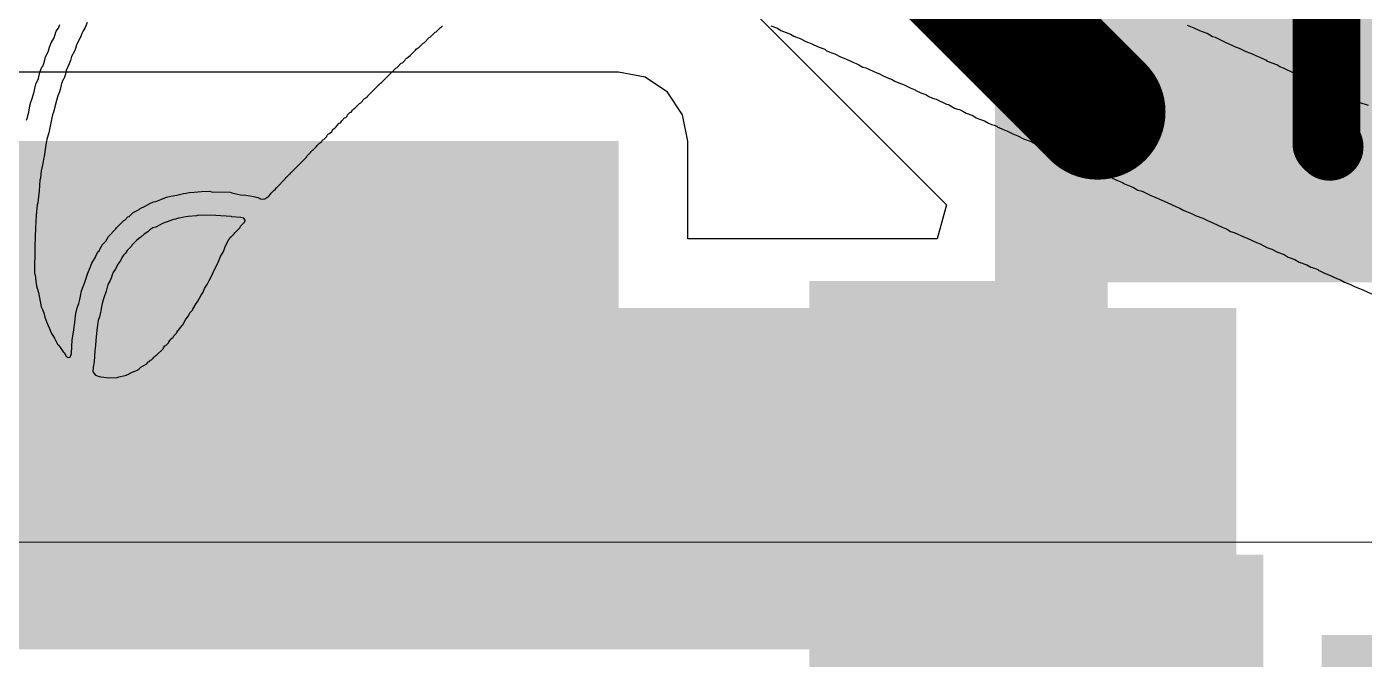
# Model space of a CAD drawing. Header units: millimetres. Extents: x 0 to 172, y 0 to 138.
# Drawn here: x 73.2 to 78.21, y 75.22 to 77.59 of the extents above; entities that cross this region are included whole.
import ezdxf

# ---------------------------------------------------------------- set-up
doc = ezdxf.new("R2010")
doc.units = ezdxf.units.MM
for name, color, linetype in [('BottomLayer', 5, 'Continuous'), ('BottomPaste', 16, 'Continuous'), ('BottomSolder', 6, 'Continuous'), ('TopOverlay', 2, 'Continuous')]:
    doc.layers.add(name, color=color, linetype=linetype)

# ---------------------------------------------------------------- blocks, each defined once
blk = doc.blocks.new('17_FC2QFN__3_5_3_75__B_10')
at = {"layer": 'BottomLayer'}
for points in [[(-0.1778, 2.4032), (0.1778, 2.4032), (0.1778, 0.4032), (-0.1778, 0.4032)], [(-2.0986, 1.6552), (-0.6, 1.6552), (-0.6, 1.4012), (-2.0986, 1.4012)], [(2.0986, 1.4012), (0.6, 1.4012), (0.6, 1.6552), (2.0986, 1.6552)], [(-2.0986, 1.0052), (-0.6, 1.0052), (-0.6, 0.7512), (-2.0986, 0.7512)], [(2.0986, 0.7512), (0.6, 0.7512), (0.6, 1.0052), (2.0986, 1.0052)], [(-2.0986, 0.3552), (-0.6, 0.3552), (-0.6, 0.1012), (-2.0986, 0.1012)], [(2.0986, 0.1012), (0.6, 0.1012), (0.6, 0.3552), (2.0986, 0.3552)], [(-2.0986, -0.1194), (-1.1842, -0.1194), (-1.1842, -0.4242), (-2.0986, -0.4242)], [(2.0986, -0.4242), (1.1842, -0.4242), (1.1842, -0.1194), (2.0986, -0.1194)], [(-2.0986, -0.6194), (-1.1842, -0.6194), (-1.1842, -0.9242), (-2.0986, -0.9242)], [(2.0986, -0.9242), (1.1842, -0.9242), (1.1842, -0.6194), (2.0986, -0.6194)], [(-1.4024, -1.9346), (-1.4024, -1.1218), (-1.0976, -1.1218), (-1.0976, -1.9346)], [(-0.9024, -1.9346), (-0.9024, -1.1218), (-0.5976, -1.1218), (-0.5976, -1.9346)], [(-0.4024, -1.9346), (-0.4024, -1.1218), (-0.0976, -1.1218), (-0.0976, -1.9346)], [(0.0976, -1.9346), (0.0976, -1.1218), (0.4024, -1.1218), (0.4024, -1.9346)], [(0.5976, -1.9346), (0.5976, -1.1218), (0.9024, -1.1218), (0.9024, -1.9346)], [(1.0976, -1.9346), (1.0976, -1.1218), (1.4024, -1.1218), (1.4024, -1.9346)]]:
    blk.add_hatch(color=5, dxfattribs=at).paths.add_polyline_path(points)
at = {"layer": 'BottomPaste'}
for points in [[(-0.1778, 2.4032), (0.1778, 2.4032), (0.1778, 0.4032), (-0.1778, 0.4032)], [(-2.0986, 1.6552), (-0.6, 1.6552), (-0.6, 1.4012), (-2.0986, 1.4012)], [(2.0986, 1.4012), (0.6, 1.4012), (0.6, 1.6552), (2.0986, 1.6552)], [(-2.0986, 1.0052), (-0.6, 1.0052), (-0.6, 0.7512), (-2.0986, 0.7512)], [(2.0986, 0.7512), (0.6, 0.7512), (0.6, 1.0052), (2.0986, 1.0052)], [(-2.0986, 0.3552), (-0.6, 0.3552), (-0.6, 0.1012), (-2.0986, 0.1012)], [(2.0986, 0.1012), (0.6, 0.1012), (0.6, 0.3552), (2.0986, 0.3552)], [(-2.0986, -0.1194), (-1.1842, -0.1194), (-1.1842, -0.4242), (-2.0986, -0.4242)], [(2.0986, -0.4242), (1.1842, -0.4242), (1.1842, -0.1194), (2.0986, -0.1194)], [(-2.0986, -0.6194), (-1.1842, -0.6194), (-1.1842, -0.9242), (-2.0986, -0.9242)], [(2.0986, -0.9242), (1.1842, -0.9242), (1.1842, -0.6194), (2.0986, -0.6194)], [(-1.4024, -1.9346), (-1.4024, -1.1218), (-1.0976, -1.1218), (-1.0976, -1.9346)], [(-0.9024, -1.9346), (-0.9024, -1.1218), (-0.5976, -1.1218), (-0.5976, -1.9346)], [(-0.4024, -1.9346), (-0.4024, -1.1218), (-0.0976, -1.1218), (-0.0976, -1.9346)], [(0.0976, -1.9346), (0.0976, -1.1218), (0.4024, -1.1218), (0.4024, -1.9346)], [(0.5976, -1.9346), (0.5976, -1.1218), (0.9024, -1.1218), (0.9024, -1.9346)], [(1.0976, -1.9346), (1.0976, -1.1218), (1.4024, -1.1218), (1.4024, -1.9346)]]:
    blk.add_hatch(color=16, dxfattribs=at).paths.add_polyline_path(points)
at = {"layer": 'BottomSolder'}
for points in [[(-0.2794, 2.5048), (0.2794, 2.5048), (0.2794, 0.3016), (-0.2794, 0.3016)], [(-2.2002, 1.7568), (-0.4984, 1.7568), (-0.4984, 1.2996), (-2.2002, 1.2996)], [(2.2002, 1.2996), (0.4984, 1.2996), (0.4984, 1.7568), (2.2002, 1.7568)], [(-2.2002, 1.1068), (-0.4984, 1.1068), (-0.4984, 0.6496), (-2.2002, 0.6496)], [(2.2002, 0.6496), (0.4984, 0.6496), (0.4984, 1.1068), (2.2002, 1.1068)], [(-2.2002, 0.4568), (-0.4984, 0.4568), (-0.4984, -0.0004), (-2.2002, -0.0004)], [(2.2002, -0.0004), (0.4984, -0.0004), (0.4984, 0.4568), (2.2002, 0.4568)], [(-2.2002, -0.0178), (-1.0826, -0.0178), (-1.0826, -0.5258), (-2.2002, -0.5258)], [(2.2002, -0.5258), (1.0826, -0.5258), (1.0826, -0.0178), (2.2002, -0.0178)], [(-2.2002, -0.5178), (-1.0826, -0.5178), (-1.0826, -1.0258), (-2.2002, -1.0258)], [(2.2002, -1.0258), (1.0826, -1.0258), (1.0826, -0.5178), (2.2002, -0.5178)], [(-1.504, -2.0362), (-1.504, -1.0202), (-0.996, -1.0202), (-0.996, -2.0362)], [(-1.004, -2.0362), (-1.004, -1.0202), (-0.496, -1.0202), (-0.496, -2.0362)], [(-0.504, -2.0362), (-0.504, -1.0202), (0.004, -1.0202), (0.004, -2.0362)], [(-0.004, -2.0362), (-0.004, -1.0202), (0.504, -1.0202), (0.504, -2.0362)], [(0.496, -2.0362), (0.496, -1.0202), (1.004, -1.0202), (1.004, -2.0362)], [(0.996, -2.0362), (0.996, -1.0202), (1.504, -1.0202), (1.504, -2.0362)]]:
    blk.add_hatch(color=6, dxfattribs=at).paths.add_polyline_path(points)
blk = doc.blocks.new('C___0603_B_306')
at = {"layer": 'BottomLayer'}
for points in [[(-1.143, -0.4445), (-1.143, 0.4445), (-0.381, 0.4445), (-0.381, -0.4445)], [(0.381, -0.4445), (0.381, 0.4445), (1.143, 0.4445), (1.143, -0.4445)]]:
    blk.add_hatch(color=5, dxfattribs=at).paths.add_polyline_path(points)
at = {"layer": 'BottomPaste'}
for points in [[(-1.143, -0.4445), (-1.143, 0.4445), (-0.381, 0.4445), (-0.381, -0.4445)], [(0.381, -0.4445), (0.381, 0.4445), (1.143, 0.4445), (1.143, -0.4445)]]:
    blk.add_hatch(color=16, dxfattribs=at).paths.add_polyline_path(points)
at = {"layer": 'BottomSolder'}
for points in [[(-1.203, -0.5045), (-1.203, 0.5045), (-0.321, 0.5045), (-0.321, -0.5045)], [(0.321, -0.5045), (0.321, 0.5045), (1.203, 0.5045), (1.203, -0.5045)]]:
    blk.add_hatch(color=6, dxfattribs=at).paths.add_polyline_path(points)
blk = doc.blocks.new('C___0603_B_335')
at = {"layer": 'BottomLayer'}
for points in [[(-1.143, -0.4445), (-1.143, 0.4445), (-0.381, 0.4445), (-0.381, -0.4445)], [(0.381, -0.4445), (0.381, 0.4445), (1.143, 0.4445), (1.143, -0.4445)]]:
    blk.add_hatch(color=5, dxfattribs=at).paths.add_polyline_path(points)
at = {"layer": 'BottomPaste'}
for points in [[(-1.143, -0.4445), (-1.143, 0.4445), (-0.381, 0.4445), (-0.381, -0.4445)], [(0.381, -0.4445), (0.381, 0.4445), (1.143, 0.4445), (1.143, -0.4445)]]:
    blk.add_hatch(color=16, dxfattribs=at).paths.add_polyline_path(points)
at = {"layer": 'BottomSolder'}
for points in [[(-1.203, -0.5045), (-1.203, 0.5045), (-0.321, 0.5045), (-0.321, -0.5045)], [(0.321, -0.5045), (0.321, 0.5045), (1.203, 0.5045), (1.203, -0.5045)]]:
    blk.add_hatch(color=6, dxfattribs=at).paths.add_polyline_path(points)

msp = doc.modelspace()

# ---------------------------------------------------------------- hatches: boundary and pattern name
at = {"layer": 'BottomLayer'}
for points in [[(76.9312, 76.7376), (77.736, 76.7376), (77.736, 77.5504), (76.9312, 77.5504)], [(68.4276, 75.5142), (75.4183, 75.5142), (75.4183, 77.1652), (68.4276, 77.1652)], [(68.4276, 75.2606), (77.7336, 75.2606), (77.7336, 76.54), (68.4276, 76.54)]]:
    msp.add_hatch(color=5, dxfattribs=at).paths.add_polyline_path(points)

# ---------------------------------------------------------------- linework, layer by layer
for p, q in [((75.0564, 78.5172), (76.6477, 76.926)), ((75.4183, 77.4242), (68.4276, 77.4242)), ((75.5174, 77.4045), (75.4183, 77.4242)), ((75.6014, 77.3483), (75.5174, 77.4045)), ((75.6576, 77.2643), (75.6014, 77.3483)), ((75.6773, 77.1652), (75.6576, 77.2643)), ((75.6773, 76.799), (75.6773, 77.1652)), ((76.6477, 76.926), (76.6129, 76.799)), ((76.6129, 76.799), (75.6773, 76.799))]:
    msp.add_line(p, q, dxfattribs=at)
for points, const_width in [([(75.5142, 78.9751), (77.2144, 77.2748)], 0.508), ([(78.0714, 77.1562), (78.0714, 77.7214)], 0.254), ([(78.0714, 77.1562), (78.0836, 77.144)], 0.254)]:
    msp.add_lwpolyline(points, dxfattribs=dict(at, const_width=const_width))
for points, const_width in [([(77.0874, 77.2748, 1), (77.3414, 77.2748, 1)], 0.254), ([(78.0079, 77.1562, 1), (78.1349, 77.1562, 1)], 0.127), ([(78.0079, 77.1562, 1), (78.1349, 77.1562, 1)], 0.127), ([(78.0201, 77.144, 1), (78.1471, 77.144, 1)], 0.127)]:
    msp.add_lwpolyline(points, format="xyb", close=True, dxfattribs=dict(at, const_width=const_width))
at = {"layer": 'TopOverlay'}
for p, q in [((73.426, 77.61), (73.419, 77.591)), ((73.3017, 77.5499), (73.3047, 77.5609)), ((73.3047, 77.5609), (73.3107, 77.577)), ((73.3107, 77.577), (73.3187, 77.589)), ((73.3187, 77.589), (73.3237, 77.602)), ((73.4059, 77.5679), (73.4009, 77.5549)), ((73.4109, 77.579), (73.4059, 77.5679)), ((73.419, 77.591), (73.4109, 77.579)), ((74.7122, 77.5549), (74.7303, 77.5729)), ((74.7303, 77.5729), (74.7343, 77.575)), ((74.7343, 77.575), (74.7503, 77.591)), ((74.7503, 77.591), (74.7543, 77.593)), ((74.7543, 77.593), (74.7583, 77.597)), ((75.9894, 77.597), (76.0145, 77.588)), ((76.0145, 77.588), (76.0265, 77.58)), ((76.0265, 77.58), (76.0466, 77.5719)), ((76.0466, 77.5719), (76.0626, 77.5659)), ((76.0626, 77.5659), (76.0756, 77.5589)), ((76.0756, 77.5589), (76.0857, 77.5549)), ((77.5754, 77.589), (77.5504, 77.598)), ((77.5965, 77.578), (77.5754, 77.589)), ((77.6245, 77.5679), (77.5965, 77.578)), ((77.6446, 77.5559), (77.6245, 77.5679)), ((73.2816, 77.5038), (73.2856, 77.5178)), ((73.2856, 77.5178), (73.2916, 77.5338)), ((73.2916, 77.5338), (73.3017, 77.5499)), ((73.3829, 77.5128), (73.3789, 77.5028)), ((73.3859, 77.5258), (73.3829, 77.5128)), ((73.4009, 77.5549), (73.3859, 77.5258)), ((74.6571, 77.5058), (74.6591, 77.5098)), ((74.6591, 77.5098), (74.6711, 77.5178)), ((74.6711, 77.5178), (74.6861, 77.5328)), ((74.6861, 77.5328), (74.6902, 77.5349)), ((74.6902, 77.5349), (74.7082, 77.5529)), ((74.7082, 77.5529), (74.7122, 77.5549)), ((76.0857, 77.5549), (76.0987, 77.5499)), ((76.0987, 77.5499), (76.1198, 77.5389)), ((76.1198, 77.5389), (76.1298, 77.5349)), ((76.1298, 77.5349), (76.1428, 77.5298)), ((76.1428, 77.5298), (76.1659, 77.5188)), ((76.1659, 77.5188), (76.1909, 77.5098)), ((76.1909, 77.5098), (76.1959, 77.5048)), ((77.6556, 77.5529), (77.6446, 77.5559)), ((77.6937, 77.5349), (77.6556, 77.5529)), ((77.7348, 77.5158), (77.6937, 77.5349)), ((77.7458, 77.5128), (77.7348, 77.5158)), ((77.7709, 77.4998), (77.7458, 77.5128)), ((73.2636, 77.4557), (73.2676, 77.4697)), ((73.2676, 77.4697), (73.2706, 77.4807)), ((73.2706, 77.4807), (73.2766, 77.4927)), ((73.2766, 77.4927), (73.2816, 77.5038)), ((73.3638, 77.4677), (73.3588, 77.4546)), ((73.3678, 77.4817), (73.3638, 77.4677)), ((73.3789, 77.5028), (73.3678, 77.4817)), ((74.6039, 77.4567), (74.608, 77.4587)), ((74.608, 77.4587), (74.617, 77.4677)), ((74.617, 77.4677), (74.619, 77.4717)), ((74.619, 77.4717), (74.622, 77.4747)), ((74.622, 77.4747), (74.626, 77.4767)), ((74.626, 77.4767), (74.637, 77.4857)), ((74.637, 77.4857), (74.6571, 77.5058)), ((76.1959, 77.5048), (76.21, 77.4988)), ((76.21, 77.4988), (76.229, 77.4917)), ((76.229, 77.4917), (76.2501, 77.4807)), ((76.2501, 77.4807), (76.2601, 77.4767)), ((76.2601, 77.4767), (76.2731, 77.4717)), ((76.2731, 77.4717), (76.2962, 77.4607)), ((76.2962, 77.4607), (76.3092, 77.4557)), ((77.7839, 77.4947), (77.7709, 77.4998)), ((77.792, 77.4927), (77.7839, 77.4947)), ((77.813, 77.4817), (77.792, 77.4927)), ((77.826, 77.4767), (77.813, 77.4817)), ((77.8441, 77.4687), (77.826, 77.4767)), ((77.8481, 77.4667), (77.8441, 77.4687)), ((77.8511, 77.4637), (77.8481, 77.4667)), ((77.8852, 77.4516), (77.8511, 77.4637)), ((73.2435, 77.3995), (73.2495, 77.4236)), ((73.2495, 77.4236), (73.2566, 77.4426)), ((73.2566, 77.4426), (73.2596, 77.4456)), ((73.2596, 77.4456), (73.2636, 77.4557)), ((73.3428, 77.4085), (73.3388, 77.3985)), ((73.3448, 77.4166), (73.3428, 77.4085)), ((73.3478, 77.4296), (73.3448, 77.4166)), ((73.3588, 77.4546), (73.3478, 77.4296)), ((74.5298, 77.3845), (74.5699, 77.4246)), ((74.5699, 77.4246), (74.5729, 77.4256)), ((74.5729, 77.4256), (74.5749, 77.4296)), ((74.5749, 77.4296), (74.5839, 77.4386)), ((74.5839, 77.4386), (74.5879, 77.4406)), ((74.5879, 77.4406), (74.6039, 77.4567)), ((76.3092, 77.4557), (76.3193, 77.4516)), ((76.3193, 77.4516), (76.3343, 77.4426)), ((76.3343, 77.4426), (76.3453, 77.4396)), ((76.3453, 77.4396), (76.3864, 77.4206)), ((76.3864, 77.4206), (76.3944, 77.4186)), ((76.3944, 77.4186), (76.4125, 77.4085)), ((76.4125, 77.4085), (76.4305, 77.4005)), ((77.8972, 77.4436), (77.8852, 77.4516)), ((77.9103, 77.4386), (77.8972, 77.4436)), ((77.9524, 77.4186), (77.9103, 77.4386)), ((77.9604, 77.4166), (77.9524, 77.4186)), ((77.9855, 77.4035), (77.9604, 77.4166)), ((73.2275, 77.3494), (73.2305, 77.3624)), ((73.2305, 77.3624), (73.2345, 77.3785)), ((73.2345, 77.3785), (73.2435, 77.3995)), ((73.3247, 77.3584), (73.3227, 77.3504)), ((73.3297, 77.3815), (73.3247, 77.3584)), ((73.3358, 77.3955), (73.3297, 77.3815)), ((73.3388, 77.3985), (73.3358, 77.3955)), ((74.4786, 77.3353), (74.5257, 77.3825)), ((74.5257, 77.3825), (74.5298, 77.3845)), ((76.4305, 77.4005), (76.4416, 77.3975)), ((76.4416, 77.3975), (76.4536, 77.3895)), ((76.4536, 77.3895), (76.4747, 77.3805)), ((76.4747, 77.3805), (76.4857, 77.3775)), ((76.4857, 77.3775), (76.5107, 77.3644)), ((76.5107, 77.3644), (76.5298, 77.3574)), ((76.5298, 77.3574), (76.5328, 77.3544)), ((77.9965, 77.4005), (77.9855, 77.4035)), ((78.0306, 77.3845), (77.9965, 77.4005)), ((78.0506, 77.3765), (78.0306, 77.3845)), ((78.0717, 77.3654), (78.0506, 77.3765)), ((78.0907, 77.3584), (78.0717, 77.3654)), ((78.1138, 77.3474), (78.0907, 77.3584)), ((73.2114, 77.2973), (73.2154, 77.3113)), ((73.2154, 77.3113), (73.2195, 77.3213)), ((73.2195, 77.3213), (73.2275, 77.3494)), ((73.3117, 77.3173), (73.3057, 77.2932)), ((73.3167, 77.3343), (73.3117, 77.3173)), ((73.3227, 77.3504), (73.3167, 77.3343)), ((74.4475, 77.3063), (74.4516, 77.3083)), ((74.4516, 77.3083), (74.4586, 77.3153)), ((74.4586, 77.3153), (74.4606, 77.3193)), ((74.4606, 77.3193), (74.4656, 77.3243)), ((74.4656, 77.3243), (74.4696, 77.3263)), ((74.4696, 77.3263), (74.4736, 77.3303)), ((74.4736, 77.3303), (74.4766, 77.3313)), ((74.4766, 77.3313), (74.4786, 77.3353)), ((76.5328, 77.3544), (76.5508, 77.3464)), ((76.5508, 77.3464), (76.5699, 77.3394)), ((76.5699, 77.3394), (76.5809, 77.3323)), ((76.5809, 77.3323), (76.595, 77.3263)), ((76.595, 77.3263), (76.609, 77.3223)), ((76.609, 77.3223), (76.6471, 77.3043)), ((78.1328, 77.3404), (78.1138, 77.3474)), ((78.1579, 77.3273), (78.1328, 77.3404)), ((78.1709, 77.3223), (78.1579, 77.3273)), ((78.1809, 77.3183), (78.1709, 77.3223)), ((78.198, 77.3093), (78.1809, 77.3183)), ((78.2291, 77.2983), (78.198, 77.3093)), ((73.2024, 77.2541), (73.2054, 77.2652)), ((73.2054, 77.2652), (73.2074, 77.2732)), ((73.2074, 77.2732), (73.2114, 77.2973)), ((73.2967, 77.2642), (73.2936, 77.2531)), ((73.3007, 77.2742), (73.2967, 77.2642)), ((73.3027, 77.2822), (73.3007, 77.2742)), ((73.3057, 77.2932), (73.3027, 77.2822)), ((74.3954, 77.2541), (74.4004, 77.2592)), ((74.4004, 77.2592), (74.4024, 77.2632)), ((74.4024, 77.2632), (74.4115, 77.2722)), ((74.4115, 77.2722), (74.4155, 77.2742)), ((74.4155, 77.2742), (74.4185, 77.2772)), ((74.4185, 77.2772), (74.4205, 77.2812)), ((74.4205, 77.2812), (74.4255, 77.2862)), ((74.4255, 77.2862), (74.4295, 77.2882)), ((74.4295, 77.2882), (74.4475, 77.3063)), ((76.6471, 77.3043), (76.6551, 77.3023)), ((76.6551, 77.3023), (76.6772, 77.2882)), ((76.6772, 77.2882), (76.6882, 77.2852)), ((76.6882, 77.2852), (76.6962, 77.2832)), ((76.6962, 77.2832), (76.7082, 77.2772)), ((76.7082, 77.2772), (76.7213, 77.2702)), ((76.7213, 77.2702), (76.7463, 77.2612)), ((76.7463, 77.2612), (76.7584, 77.2531)), ((73.1984, 77.2441), (73.2024, 77.2541)), ((73.2856, 77.209), (73.2826, 77.196)), ((73.2936, 77.2531), (73.2856, 77.209)), ((74.3443, 77.203), (74.3463, 77.207)), ((74.3463, 77.207), (74.3533, 77.214)), ((74.3533, 77.214), (74.3573, 77.216)), ((74.3573, 77.216), (74.3603, 77.2191)), ((74.3603, 77.2191), (74.3623, 77.2231)), ((74.3623, 77.2231), (74.3714, 77.2321)), ((74.3714, 77.2321), (74.3754, 77.2341)), ((74.3754, 77.2341), (74.3784, 77.2371)), ((74.3784, 77.2371), (74.3804, 77.2411)), ((74.3804, 77.2411), (74.3914, 77.2521)), ((74.3914, 77.2521), (74.3954, 77.2541)), ((76.7584, 77.2531), (76.7714, 77.2481)), ((76.7714, 77.2481), (76.7904, 77.2411)), ((76.7904, 77.2411), (76.8055, 77.2321)), ((76.8055, 77.2321), (76.8155, 77.2281)), ((76.8155, 77.2281), (76.8265, 77.2251)), ((76.8265, 77.2251), (76.8366, 77.2211)), ((76.8366, 77.2211), (76.8396, 77.2181)), ((76.8396, 77.2181), (76.8436, 77.216)), ((76.8436, 77.216), (76.8576, 77.21)), ((76.8576, 77.21), (76.8767, 77.203)), ((73.2736, 77.1649), (73.2716, 77.1509)), ((73.2756, 77.1729), (73.2736, 77.1649)), ((73.2826, 77.196), (73.2756, 77.1729)), ((74.2881, 77.1489), (74.2972, 77.1579)), ((74.2972, 77.1579), (74.3012, 77.1599)), ((74.3012, 77.1599), (74.3042, 77.1629)), ((74.3042, 77.1629), (74.3062, 77.1669)), ((74.3062, 77.1669), (74.3092, 77.1699)), ((74.3092, 77.1699), (74.3132, 77.1719)), ((74.3132, 77.1719), (74.3242, 77.183)), ((74.3242, 77.183), (74.3262, 77.187)), ((74.3262, 77.187), (74.3313, 77.192)), ((74.3313, 77.192), (74.3353, 77.194)), ((74.3353, 77.194), (74.3443, 77.203)), ((76.8767, 77.203), (76.8957, 77.192)), ((76.8957, 77.192), (76.9148, 77.185)), ((76.9148, 77.185), (76.9358, 77.1739)), ((76.9358, 77.1739), (76.9609, 77.1649)), ((76.9609, 77.1649), (76.9779, 77.1559)), ((73.2646, 77.1078), (73.2626, 77.0978)), ((73.2666, 77.1158), (73.2646, 77.1078)), ((73.2696, 77.1429), (73.2666, 77.1158)), ((73.2716, 77.1509), (73.2696, 77.1429)), ((74.248, 77.1048), (74.2501, 77.1088)), ((74.2501, 77.1088), (74.2641, 77.1228)), ((74.2641, 77.1228), (74.2661, 77.1268)), ((74.2661, 77.1268), (74.2711, 77.1318)), ((74.2711, 77.1318), (74.2751, 77.1338)), ((74.2751, 77.1338), (74.2861, 77.1449)), ((74.2861, 77.1449), (74.2881, 77.1489)), ((76.9779, 77.1559), (76.9879, 77.1519)), ((76.9879, 77.1519), (77.001, 77.1469)), ((77.001, 77.1469), (77.026, 77.1338)), ((77.026, 77.1338), (77.0511, 77.1248)), ((77.0511, 77.1248), (77.0541, 77.1218)), ((77.0541, 77.1218), (77.0681, 77.1158)), ((77.0681, 77.1158), (77.0872, 77.1088)), ((77.0872, 77.1088), (77.1123, 77.0957)), ((73.2566, 77.0657), (73.2545, 77.0536)), ((73.2586, 77.0737), (73.2566, 77.0657)), ((73.2626, 77.0978), (73.2586, 77.0737)), ((74.1899, 77.0466), (74.248, 77.1048)), ((77.1123, 77.0957), (77.1223, 77.0917)), ((77.1223, 77.0917), (77.1413, 77.0847)), ((77.1413, 77.0847), (77.1443, 77.0817)), ((77.1443, 77.0817), (77.1624, 77.0737)), ((77.1624, 77.0737), (77.1814, 77.0667)), ((77.1814, 77.0667), (77.1844, 77.0637)), ((77.1844, 77.0637), (77.2025, 77.0556)), ((73.2495, 77.0186), (73.2465, 76.9795)), ((73.2515, 77.0266), (73.2495, 77.0186)), ((73.2545, 77.0536), (73.2515, 77.0266)), ((74.1358, 76.9905), (74.1698, 77.0246)), ((74.1698, 77.0246), (74.1719, 77.0286)), ((74.1719, 77.0286), (74.1849, 77.0416)), ((74.1849, 77.0416), (74.1879, 77.0426)), ((74.1879, 77.0426), (74.1899, 77.0466)), ((77.2025, 77.0556), (77.2215, 77.0486)), ((77.2215, 77.0486), (77.2336, 77.0406)), ((77.2336, 77.0406), (77.2466, 77.0356)), ((77.2466, 77.0356), (77.2576, 77.0326)), ((77.2576, 77.0326), (77.2676, 77.0286)), ((77.2676, 77.0286), (77.2707, 77.0256)), ((77.2707, 77.0256), (77.2747, 77.0236)), ((77.2747, 77.0236), (77.2887, 77.0175)), ((77.2887, 77.0175), (77.3077, 77.0105)), ((77.3077, 77.0105), (77.3108, 77.0075)), ((77.3108, 77.0075), (77.3148, 77.0055)), ((73.2465, 76.9795), (73.2415, 76.9343)), ((73.7237, 76.9554), (73.7398, 76.9594)), ((73.7398, 76.9594), (73.7628, 76.9624)), ((73.7628, 76.9624), (73.7869, 76.9684)), ((73.7869, 76.9684), (73.7969, 76.9704)), ((73.7969, 76.9704), (73.8089, 76.9724)), ((73.8089, 76.9724), (73.827, 76.9744)), ((73.827, 76.9744), (73.8551, 76.9764)), ((73.8551, 76.9764), (73.8861, 76.9774)), ((73.8861, 76.9774), (73.8922, 76.9754)), ((73.8922, 76.9754), (73.9623, 76.9734)), ((73.9623, 76.9734), (73.9683, 76.9714)), ((73.9683, 76.9714), (74.0014, 76.9644)), ((74.0014, 76.9644), (74.0215, 76.9624)), ((74.0215, 76.9624), (74.0435, 76.9584)), ((74.0435, 76.9584), (74.0556, 76.9564)), ((74.0556, 76.9564), (74.0656, 76.9544)), ((74.0927, 76.9494), (74.1067, 76.9594)), ((74.1067, 76.9594), (74.1137, 76.9664)), ((74.1137, 76.9664), (74.1157, 76.9704)), ((74.1157, 76.9704), (74.1267, 76.9815)), ((74.1267, 76.9815), (74.1308, 76.9835)), ((74.1308, 76.9835), (74.1358, 76.9905)), ((77.3148, 77.0055), (77.3328, 76.9975)), ((77.3328, 76.9975), (77.3488, 76.9915)), ((77.3488, 76.9915), (77.3649, 76.9815)), ((77.3649, 76.9815), (77.3759, 76.9785)), ((77.3759, 76.9785), (77.3839, 76.9764)), ((77.3839, 76.9764), (77.413, 76.9614)), ((77.413, 76.9614), (77.426, 76.9564)), ((77.426, 76.9564), (77.4551, 76.9434)), ((73.2395, 76.9263), (73.2355, 76.8862)), ((73.2415, 76.9343), (73.2395, 76.9263)), ((73.5994, 76.8972), (73.6215, 76.9093)), ((73.6215, 76.9093), (73.6255, 76.9133)), ((73.6255, 76.9133), (73.6435, 76.9213)), ((73.6435, 76.9213), (73.6616, 76.9313)), ((73.6616, 76.9313), (73.6756, 76.9373)), ((73.6756, 76.9373), (73.6836, 76.9394)), ((73.6836, 76.9394), (73.7027, 76.9464)), ((73.7027, 76.9464), (73.7237, 76.9554)), ((74.0656, 76.9544), (74.0766, 76.9494)), ((74.0766, 76.9494), (74.0846, 76.9474)), ((74.0846, 76.9474), (74.0927, 76.9494)), ((77.4551, 76.9434), (77.4752, 76.9353)), ((77.4752, 76.9353), (77.5093, 76.9193)), ((77.5093, 76.9193), (77.5223, 76.9143)), ((77.5223, 76.9143), (77.5373, 76.9053)), ((73.2355, 76.8862), (73.2325, 76.8411)), ((73.5363, 76.8401), (73.5633, 76.8672)), ((73.5633, 76.8672), (73.5673, 76.8692)), ((73.5673, 76.8692), (73.5794, 76.8812)), ((73.5794, 76.8812), (73.5834, 76.8832)), ((73.5834, 76.8832), (73.5944, 76.8922)), ((73.5944, 76.8922), (73.5994, 76.8972)), ((73.7087, 76.8561), (73.6836, 76.8431)), ((73.7187, 76.8602), (73.7087, 76.8561)), ((73.7267, 76.8622), (73.7187, 76.8602)), ((73.7368, 76.8662), (73.7267, 76.8622)), ((73.7498, 76.8712), (73.7368, 76.8662)), ((73.7578, 76.8732), (73.7498, 76.8712)), ((73.7688, 76.8762), (73.7578, 76.8732)), ((73.7769, 76.8782), (73.7688, 76.8762)), ((73.7889, 76.8802), (73.7769, 76.8782)), ((73.8049, 76.8822), (73.7889, 76.8802)), ((73.836, 76.8852), (73.8049, 76.8822)), ((73.842, 76.8872), (73.836, 76.8852)), ((73.9092, 76.8862), (73.842, 76.8872)), ((73.9663, 76.8832), (73.9092, 76.8862)), ((73.9673, 76.8822), (73.9663, 76.8832)), ((73.9683, 76.8812), (73.9673, 76.8822)), ((74.0024, 76.8792), (73.9683, 76.8812)), ((74.0014, 76.8461), (74.0175, 76.8622)), ((74.0135, 76.8762), (74.0024, 76.8792)), ((74.0185, 76.8692), (74.0135, 76.8762)), ((74.0175, 76.8622), (74.0185, 76.8692)), ((77.5373, 76.9053), (77.5474, 76.9013)), ((77.5474, 76.9013), (77.5664, 76.8942)), ((77.5664, 76.8942), (77.5834, 76.8852)), ((77.5834, 76.8852), (77.6085, 76.8762)), ((77.6085, 76.8762), (77.6255, 76.8672)), ((77.6255, 76.8672), (77.6456, 76.8592)), ((77.6456, 76.8592), (77.6837, 76.8411)), ((73.2325, 76.8411), (73.2305, 76.7709)), ((73.4962, 76.79), (73.5062, 76.808)), ((73.5062, 76.808), (73.5342, 76.8361)), ((73.5342, 76.8361), (73.5363, 76.8401)), ((73.6395, 76.817), (73.6275, 76.805)), ((73.6536, 76.8251), (73.6395, 76.817)), ((73.6616, 76.8331), (73.6536, 76.8251)), ((73.6726, 76.8401), (73.6616, 76.8331)), ((73.6836, 76.8431), (73.6726, 76.8401)), ((73.9573, 76.796), (73.9663, 76.807)), ((73.9663, 76.807), (73.9774, 76.818)), ((73.9774, 76.818), (73.9794, 76.8221)), ((73.9794, 76.8221), (73.9994, 76.8421)), ((73.9994, 76.8421), (74.0014, 76.8461)), ((77.6837, 76.8411), (77.6967, 76.8361)), ((77.6967, 76.8361), (77.7118, 76.8271)), ((77.7118, 76.8271), (77.7258, 76.8231)), ((77.7258, 76.8231), (77.7639, 76.805)), ((73.2305, 76.7709), (73.2295, 76.6697)), ((73.4681, 76.7519), (73.4721, 76.7559)), ((73.4721, 76.7559), (73.4741, 76.7599)), ((73.4741, 76.7599), (73.4841, 76.7779)), ((73.4841, 76.7779), (73.4962, 76.79)), ((73.5764, 76.7559), (73.5703, 76.7459)), ((73.5924, 76.7719), (73.5764, 76.7559)), ((73.5944, 76.7759), (73.5924, 76.7719)), ((73.6124, 76.794), (73.5944, 76.7759)), ((73.6235, 76.803), (73.6124, 76.794)), ((73.6275, 76.805), (73.6235, 76.803)), ((73.9363, 76.7489), (73.9413, 76.7619)), ((73.9413, 76.7619), (73.9433, 76.7699)), ((73.9433, 76.7699), (73.9573, 76.796)), ((77.7639, 76.805), (77.7719, 76.803)), ((77.7719, 76.803), (77.81, 76.785)), ((77.81, 76.785), (77.823, 76.78)), ((77.823, 76.78), (77.8481, 76.7669)), ((77.8481, 76.7669), (77.8672, 76.7599)), ((77.8672, 76.7599), (77.8882, 76.7489)), ((73.438, 76.6917), (73.444, 76.7078)), ((73.444, 76.7078), (73.4581, 76.7298)), ((73.4581, 76.7298), (73.4601, 76.7378)), ((73.4601, 76.7378), (73.4681, 76.7519)), ((73.5503, 76.7158), (73.5413, 76.7048)), ((73.5603, 76.7338), (73.5503, 76.7158)), ((73.5623, 76.7378), (73.5603, 76.7338)), ((73.5703, 76.7459), (73.5623, 76.7378)), ((73.9032, 76.6837), (73.9152, 76.7058)), ((73.9152, 76.7058), (73.9212, 76.7198)), ((73.9212, 76.7198), (73.9262, 76.7328)), ((73.9262, 76.7328), (73.9363, 76.7489)), ((77.8882, 76.7489), (77.9133, 76.7399)), ((77.9133, 76.7399), (77.9283, 76.7308)), ((77.9283, 76.7308), (77.9534, 76.7218)), ((77.9534, 76.7218), (77.9694, 76.7118)), ((77.9694, 76.7118), (77.9975, 76.7018)), ((73.2295, 76.6697), (73.2315, 76.6637)), ((73.2315, 76.6637), (73.2345, 76.6406)), ((73.416, 76.6336), (73.429, 76.6707)), ((73.429, 76.6707), (73.438, 76.6917)), ((73.5182, 76.6556), (73.5132, 76.6426)), ((73.5202, 76.6637), (73.5182, 76.6556)), ((73.5242, 76.6737), (73.5202, 76.6637)), ((73.5322, 76.6857), (73.5242, 76.6737)), ((73.5413, 76.7048), (73.5322, 76.6857)), ((73.8831, 76.6436), (73.8932, 76.6617)), ((73.8932, 76.6617), (73.9032, 76.6837)), ((77.9975, 76.7018), (78.0125, 76.6927)), ((78.0125, 76.6927), (78.0266, 76.6887)), ((78.0266, 76.6887), (78.0396, 76.6837)), ((78.0396, 76.6837), (78.0426, 76.6807)), ((78.0426, 76.6807), (78.0466, 76.6787)), ((78.0466, 76.6787), (78.0647, 76.6707)), ((78.0647, 76.6707), (78.0807, 76.6647)), ((78.0807, 76.6647), (78.1108, 76.6506)), ((73.2345, 76.6406), (73.2365, 76.6226)), ((73.2365, 76.6226), (73.2385, 76.6145)), ((73.2385, 76.6145), (73.2435, 76.5975)), ((73.4049, 76.6045), (73.4109, 76.6206)), ((73.4109, 76.6206), (73.416, 76.6336)), ((73.5042, 76.6276), (73.4982, 76.6035)), ((73.5132, 76.6426), (73.5042, 76.6276)), ((73.8611, 76.5995), (73.8661, 76.6125)), ((73.8661, 76.6125), (73.8741, 76.6246)), ((73.8741, 76.6246), (73.8791, 76.6336)), ((73.8791, 76.6336), (73.8831, 76.6436)), ((78.1108, 76.6506), (78.1238, 76.6456)), ((78.1238, 76.6456), (78.1388, 76.6366)), ((78.1388, 76.6366), (78.1489, 76.6326)), ((78.1489, 76.6326), (78.1599, 76.6296)), ((78.1599, 76.6296), (78.1719, 76.6236)), ((78.1719, 76.6236), (78.185, 76.6165)), ((78.185, 76.6165), (78.195, 76.6125)), ((78.195, 76.6125), (78.208, 76.6075)), ((78.208, 76.6075), (78.2411, 76.5925)), ((73.2435, 76.5975), (73.2545, 76.5444)), ((73.3889, 76.5403), (73.3949, 76.5564)), ((73.3949, 76.5564), (73.3989, 76.5724)), ((73.3989, 76.5724), (73.4009, 76.5845)), ((73.4009, 76.5845), (73.4049, 76.6045)), ((73.4841, 76.5614), (73.4801, 76.5454)), ((73.4891, 76.5784), (73.4841, 76.5614)), ((73.4982, 76.6035), (73.4891, 76.5784)), ((73.823, 76.5353), (73.835, 76.5574)), ((73.835, 76.5574), (73.839, 76.5614)), ((73.839, 76.5614), (73.841, 76.5654)), ((73.841, 76.5654), (73.8531, 76.5875)), ((73.8531, 76.5875), (73.8611, 76.5995)), ((73.2545, 76.5444), (73.2586, 76.5343)), ((73.2586, 76.5343), (73.2636, 76.5213)), ((73.2636, 76.5213), (73.2676, 76.5053)), ((73.2676, 76.5053), (73.2746, 76.4862)), ((73.3819, 76.4992), (73.3839, 76.5193)), ((73.3839, 76.5193), (73.3889, 76.5403)), ((73.4721, 76.5073), (73.4681, 76.4932)), ((73.4751, 76.5183), (73.4721, 76.5073)), ((73.4771, 76.5283), (73.4751, 76.5183)), ((73.4801, 76.5454), (73.4771, 76.5283)), ((73.7949, 76.4952), (73.8049, 76.5093)), ((73.8049, 76.5093), (73.813, 76.5233)), ((73.813, 76.5233), (73.821, 76.5313)), ((73.821, 76.5313), (73.823, 76.5353)), ((73.2746, 76.4862), (73.2876, 76.4571)), ((73.2876, 76.4571), (73.2926, 76.4441)), ((73.3718, 76.4271), (73.3769, 76.4581)), ((73.3769, 76.4581), (73.3799, 76.4852)), ((73.3799, 76.4852), (73.3819, 76.4992)), ((73.4621, 76.4571), (73.4591, 76.418)), ((73.4641, 76.4652), (73.4621, 76.4571)), ((73.4661, 76.4852), (73.4641, 76.4652)), ((73.4681, 76.4932), (73.4661, 76.4852)), ((73.7628, 76.4491), (73.7819, 76.4742)), ((73.7819, 76.4742), (73.7849, 76.4772)), ((73.7849, 76.4772), (73.7949, 76.4952)), ((73.2926, 76.4441), (73.2977, 76.4371)), ((73.2977, 76.4371), (73.3037, 76.4271)), ((73.3037, 76.4271), (73.3157, 76.405)), ((73.3157, 76.405), (73.3217, 76.399)), ((73.3678, 76.3689), (73.3698, 76.421)), ((73.3698, 76.421), (73.3718, 76.4271)), ((73.4591, 76.418), (73.4571, 76.4)), ((73.7217, 76.4), (73.7307, 76.409)), ((73.7307, 76.409), (73.7328, 76.413)), ((73.7328, 76.413), (73.7418, 76.4241)), ((73.7418, 76.4241), (73.7488, 76.4311)), ((73.7488, 76.4311), (73.7508, 76.4351)), ((73.7508, 76.4351), (73.7608, 76.4451)), ((73.7608, 76.4451), (73.7628, 76.4491)), ((73.3217, 76.399), (73.3237, 76.395)), ((73.3237, 76.395), (73.3368, 76.3759)), ((73.3368, 76.3759), (73.3398, 76.3729)), ((73.3398, 76.3729), (73.3478, 76.3589)), ((73.3478, 76.3589), (73.3528, 76.3539)), ((73.3528, 76.3539), (73.3628, 76.3559)), ((73.3628, 76.3559), (73.3678, 76.3689)), ((73.4551, 76.3799), (73.453, 76.3378)), ((73.4571, 76.4), (73.4551, 76.3799)), ((73.6746, 76.3529), (73.6756, 76.3559)), ((73.6756, 76.3559), (73.6796, 76.3579)), ((73.6796, 76.3579), (73.6836, 76.3619)), ((73.6836, 76.3619), (73.6876, 76.3639)), ((73.6876, 76.3639), (73.7107, 76.387)), ((73.7107, 76.387), (73.7127, 76.391)), ((73.7127, 76.391), (73.7177, 76.398)), ((73.7177, 76.398), (73.7217, 76.4)), ((73.449, 76.3178), (73.448, 76.3007)), ((73.453, 76.3378), (73.449, 76.3178)), ((73.5954, 76.2997), (73.6145, 76.3068)), ((73.6145, 76.3068), (73.6175, 76.3098)), ((73.6175, 76.3098), (73.6215, 76.3118)), ((73.6215, 76.3118), (73.6275, 76.3178)), ((73.6275, 76.3178), (73.6455, 76.3278)), ((73.6455, 76.3278), (73.6505, 76.3308)), ((73.6505, 76.3308), (73.6525, 76.3348)), ((73.6525, 76.3348), (73.6556, 76.3378)), ((73.6556, 76.3378), (73.6596, 76.3398)), ((73.6596, 76.3398), (73.6636, 76.3439)), ((73.6636, 76.3439), (73.6676, 76.3459)), ((73.6676, 76.3459), (73.6746, 76.3529)), ((73.448, 76.3007), (73.4571, 76.2877)), ((73.4571, 76.2877), (73.4711, 76.2837)), ((73.4711, 76.2837), (73.4791, 76.2817)), ((73.4791, 76.2817), (73.4992, 76.2797)), ((73.4992, 76.2797), (73.5072, 76.2777)), ((73.5072, 76.2777), (73.5393, 76.2797)), ((73.5393, 76.2797), (73.5453, 76.2817)), ((73.5453, 76.2817), (73.5683, 76.2867)), ((73.5683, 76.2867), (73.5784, 76.2907)), ((73.5784, 76.2907), (73.5954, 76.2997)), ((80.2, 75.6621), (68.8184, 75.6611))]:
    msp.add_line(p, q, dxfattribs=at)

# ---------------------------------------------------------------- block references
for name, p, rotation in [('17_FC2QFN__3_5_3_75__B_10', (78.3336, 75.6158), 180), ('C___0603_B_306', (73.5584, 75.1332), 90), ('C___0603_B_335', (74.9738, 75.1332), 90)]:
    msp.add_blockref(name, p, dxfattribs=dict(rotation=rotation))

doc.saveas('drawing.dxf')
